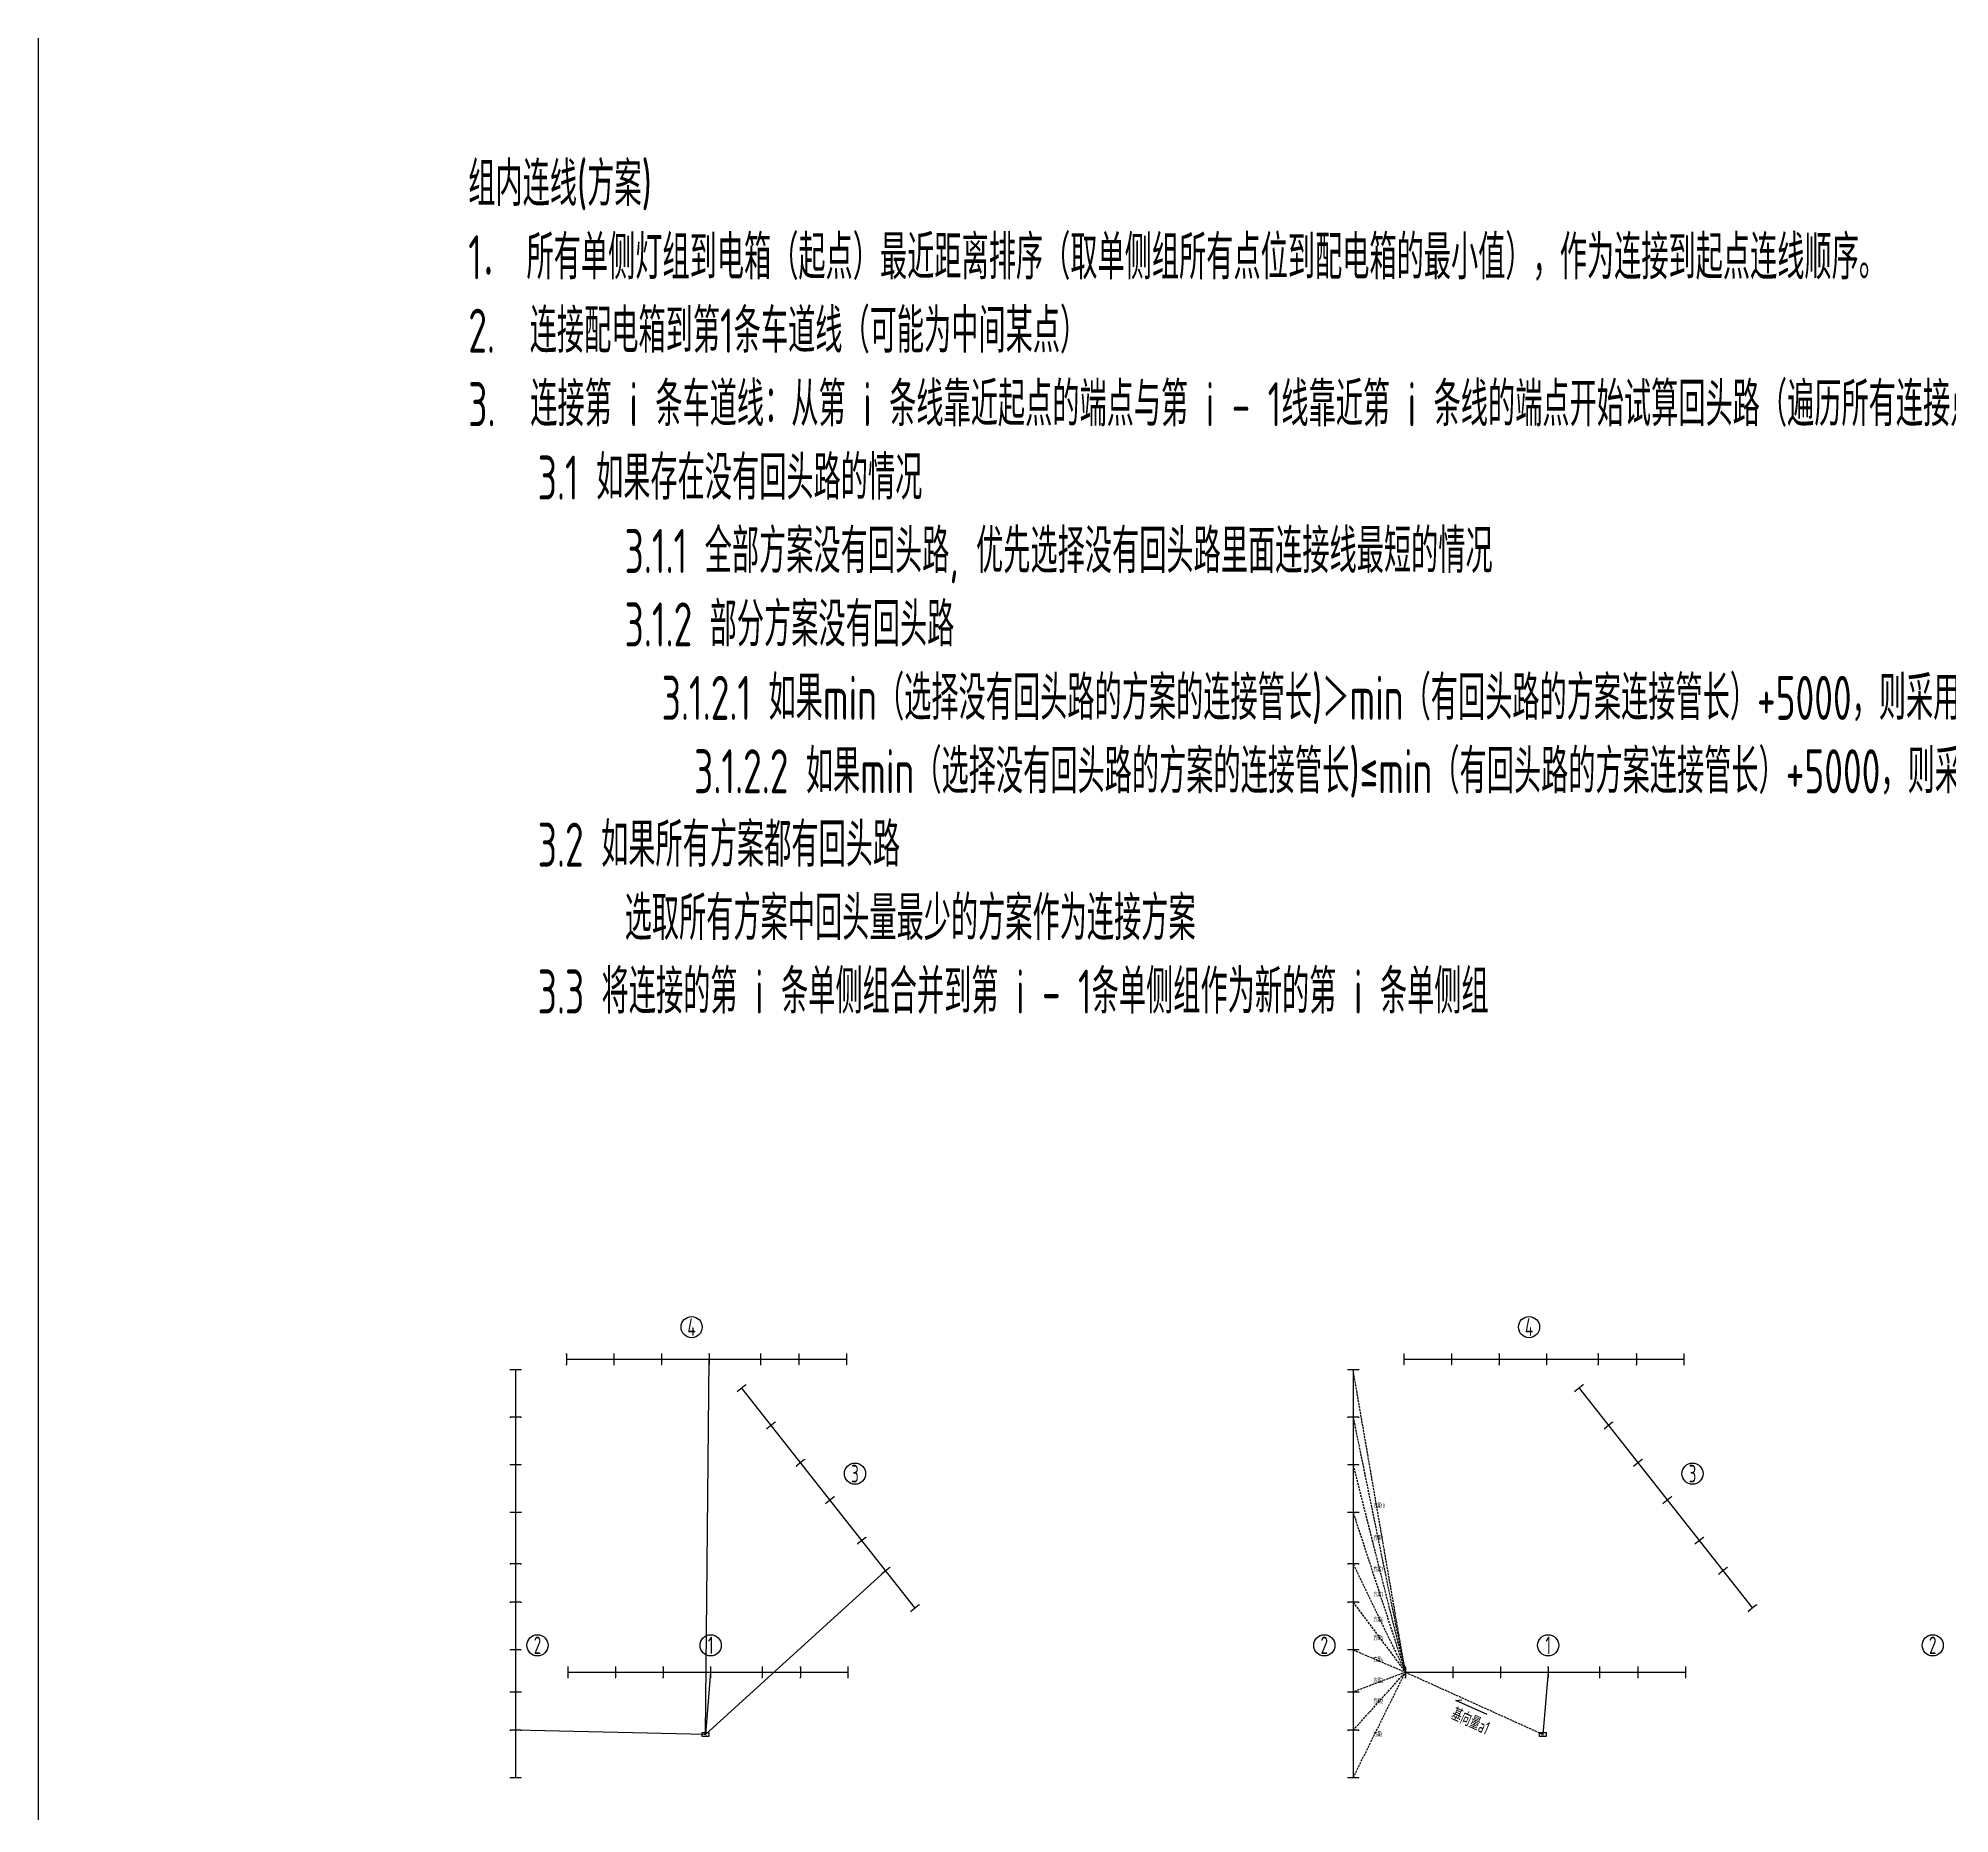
# Model space of a CAD drawing. Header units: millimetres. Extents: x -691095 to 2797013, y -349436 to 2050109.
# Drawn here: x 1121182 to 1338236, y 973531 to 1175089 of the extents above; entities that cross this region are included whole.
import ezdxf
from ezdxf.enums import TextEntityAlignment as Align

# ---------------------------------------------------------------- set-up
doc = ezdxf.new("R2010")
doc.units = ezdxf.units.MM
doc.header["$LTSCALE"] = 1000
doc.linetypes.add('DASH', pattern=[0.35, 0.25, -0.1])
for name, color, linetype in [('E-LITE-LITE', 3, 'Continuous'), ('E-LITE-WIRE', 4, 'Continuous'), ('E-POWR-EQPM', 3, 'Continuous'), ('E-UNIV-EL', 140, 'Continuous')]:
    doc.layers.add(name, color=color, linetype=linetype)
doc.layers.add('注释', color=3, linetype='Continuous', plot=False)
doc.styles.add('TH-STYLE3', font='tssdeng.shx', dxfattribs={"width": 0.65, "bigfont": 'tssdchn.shx'})

# ---------------------------------------------------------------- blocks, each defined once
blk = doc.blocks.new('E-BL001-1')
for p, q in [((-6, -0.5), (-6, 0.5)), ((-6, 0), (6, 0)), ((6, -0.5), (6, 0.5))]:
    blk.add_line(p, q)
blk = doc.blocks.new('E-BDB001')
blk.add_lwpolyline([(-2.5, -1.5), (-2.5, 1.5), (2.5, 1.5), (2.5, -1.5)], close=True)
at = {"layer": 'E-UNIV-EL', "style": 'TH-STYLE3', "width": 0.7}
blk.add_attdef('BOX', text='', height=2, dxfattribs=at).set_placement((0, 0), align=Align.MIDDLE)

msp = doc.modelspace()

# ---------------------------------------------------------------- linework, layer by layer
at = {"layer": 'E-LITE-WIRE'}
for p, q in [((1181154.20903, 1025144.29184), (1212954.20903, 1025144.29184, 0.00407)), ((1181154.20903, 1025144.29184), (1212954.20903, 1025144.29184, 0.00407)), ((1276251.54069, 1025144.29184), (1308051.54069, 1025144.29184, 0.00407)), ((1276251.54069, 1025144.29184), (1308051.54069, 1025144.29184, 0.00407)), ((1175384.65479, 1023940.15254), (1175384.65479, 992140.15254, 0.00407)), ((1175384.65479, 1023940.15254), (1175384.65479, 977602.86194, 0.00593)), ((1270481.98645, 1023940.15254), (1270481.98645, 992140.15254, 0.00407)), ((1270481.98645, 1023940.15254), (1270481.98645, 977602.86194, 0.00593)), ((1201044.25382, 1021843.58497), (1220735.00831, 996873.3189, 0.00407)), ((1201044.25382, 1021843.58497), (1220735.00831, 996873.3189, 0.00407)), ((1296141.58548, 1021843.58497), (1315832.33997, 996873.3189, 0.00407)), ((1296141.58548, 1021843.58497), (1315832.33997, 996873.3189, 0.00407)), ((1181329.41052, 989601.46775), (1213129.41052, 989601.46775, 0.00407)), ((1181329.41052, 989601.46775), (1213129.41052, 989601.46775, 0.00407)), ((1276426.74218, 989601.46775), (1308226.74218, 989601.46775, 0.00407)), ((1276426.74218, 989601.46775), (1308226.74218, 989601.46775, 0.00407))]:
    msp.add_line(p, q, dxfattribs=at)
at = {"layer": 'E-LITE-WIRE', "color": 15}
for p, q in [((1196941.69197, 982542.43642), (1197354.09284, 1025146.12095)), ((1196941.69197, 982542.43642), (1217392.6596, 1001114.77659)), ((1197529.29433, 989601.46775), (1196941.69197, 982542.43642)), ((1292626.62599, 989601.46775), (1292039.02363, 982542.43642)), ((1196941.69197, 982542.43642), (1175384.65479, 983002.86194))]:
    msp.add_line(p, q, dxfattribs=at)
at = {"layer": '注释'}
for p, q in [((1121182.05315, 1175089.45592), (1121182.05315, 908921.67477)), ((1282135.02245, 986394.00867), (1282829.83344, 986462.99364)), ((1285697.53902, 984783.23089), (1282135.02245, 986394.00867))]:
    msp.add_line(p, q, dxfattribs=at)
at = {"layer": '注释', "color": 252, "linetype": 'DASH', "true_color": 0x939598}
for p, q in [((1276426.62599, 989601.23324), (1270483.81556, 1023940.26873)), ((1270483.81556, 1018540.26873), (1276426.62599, 989601.23324)), ((1270481.98645, 1013140.26873), (1276426.74218, 989601.46775)), ((1270483.81556, 1007740.26873), (1276426.62599, 989601.23324)), ((1270483.81556, 1001890.26873), (1276426.74218, 989601.46775)), ((1270481.98645, 997540.26873), (1276426.74218, 989601.46775)), ((1270481.98645, 992140.15254, 0.00407), (1276426.74218, 989601.46775)), ((1270481.98645, 977602.86194), (1276426.74218, 989601.46775)), ((1270483.81556, 983002.86194), (1276426.62599, 989601.23324)), ((1276426.62599, 989601.23324), (1270483.81556, 987352.86193)), ((1276426.74218, 989601.46775), (1292039.02363, 982542.43642))]:
    msp.add_line(p, q, dxfattribs=at)
at = {"layer": '注释'}
for centre in [(1195368.90877, 1028776.33295), (1290466.24043, 1028776.33295), (1213924.56498, 1012137.57765), (1309021.89664, 1012137.57765), (1177866.54277, 992653.10348), (1197536.95372, 992653.10348), (1267216.76405, 992653.10348), (1292634.28538, 992653.10348), (1336301.99546, 992653.10348)]:
    msp.add_circle(centre, 1200, dxfattribs=at)

# ---------------------------------------------------------------- block references
at = {"layer": 'E-LITE-LITE', "xscale": 100, "yscale": 100, "zscale": 100}
for p, rotation in [((1181154.09285, 1025146.12095), 270), ((1181154.09285, 1025146.12095), 270), ((1186554.09285, 1025146.12095), 270), ((1186554.09285, 1025146.12095), 270), ((1191954.09285, 1025146.12095), 270), ((1191954.09285, 1025146.12095), 270), ((1197354.09284, 1025146.12095), 270), ((1197354.09284, 1025146.12095), 270), ((1203204.09285, 1025146.12095), 270), ((1203204.09285, 1025146.12095), 270), ((1207554.09284, 1025146.12095), 270), ((1207554.09284, 1025146.12095), 270), ((1212954.09284, 1025146.12095), 270), ((1212954.09284, 1025146.12095), 270), ((1276251.42451, 1025146.12095), 270), ((1276251.42451, 1025146.12095), 270), ((1281651.42451, 1025146.12095), 270), ((1281651.42451, 1025146.12095), 270), ((1287051.42451, 1025146.12095), 270), ((1287051.42451, 1025146.12095), 270), ((1292451.4245, 1025146.12095), 270), ((1292451.4245, 1025146.12095), 270), ((1298301.42451, 1025146.12095), 270), ((1298301.42451, 1025146.12095), 270), ((1302651.4245, 1025146.12095), 270), ((1302651.4245, 1025146.12095), 270), ((1308051.4245, 1025146.12095), 270), ((1308051.4245, 1025146.12095), 270), ((1175386.4839, 1023940.26873), 180), ((1175386.4839, 1023940.26873), 180), ((1270483.81556, 1023940.26873), 180), ((1270483.81556, 1023940.26873), 180), ((1201045.61815, 1021844.8088), 218.2581839966391), ((1201045.61815, 1021844.8088), 218.2581839966391), ((1296142.94981, 1021844.8088), 218.2581839966391), ((1296142.94981, 1021844.8088), 218.2581839966391), ((1175386.4839, 1018540.26873), 180), ((1175386.4839, 1018540.26873), 180), ((1204389.33117, 1017604.57494), 218.2581839966391), ((1204389.33117, 1017604.57494), 218.2581839966391), ((1270483.81556, 1018540.26873), 180), ((1270483.81556, 1018540.26873), 180), ((1299486.66283, 1017604.57494), 218.2581839966391), ((1299486.66283, 1017604.57494), 218.2581839966391), ((1207733.0442, 1013364.34108), 218.2581839966391), ((1207733.0442, 1013364.34108), 218.2581839966391), ((1302830.37586, 1013364.34108), 218.2581839966391), ((1302830.37586, 1013364.34108), 218.2581839966391), ((1175386.4839, 1013140.26873), 180), ((1175386.4839, 1013140.26873), 180), ((1270483.81556, 1013140.26873), 180), ((1270483.81556, 1013140.26873), 180), ((1211076.75722, 1009124.10722), 218.2581839966391), ((1211076.75722, 1009124.10722), 218.2581839966391), ((1306174.08888, 1009124.10722), 218.2581839966391), ((1306174.08888, 1009124.10722), 218.2581839966391), ((1175386.4839, 1007740.26873), 180), ((1175386.4839, 1007740.26873), 180), ((1270483.81556, 1007740.26873), 180), ((1270483.81556, 1007740.26873), 180), ((1214699.113, 1004530.52053), 218.2581839966391), ((1214699.113, 1004530.52053), 218.2581839966391), ((1309796.44466, 1004530.52053), 218.2581839966391), ((1309796.44466, 1004530.52053), 218.2581839966391), ((1175386.4839, 1001890.26873), 180), ((1175386.4839, 1001890.26873), 180), ((1217392.6596, 1001114.77659), 218.2581839966391), ((1217392.6596, 1001114.77659), 218.2581839966391), ((1270483.81556, 1001890.26873), 180), ((1270483.81556, 1001890.26873), 180), ((1312489.99126, 1001114.77659), 218.2581839966391), ((1312489.99126, 1001114.77659), 218.2581839966391), ((1175386.4839, 997540.26873), 180), ((1175386.4839, 997540.26873), 180), ((1220736.37263, 996874.54273), 218.2581839966391), ((1220736.37263, 996874.54273), 218.2581839966391), ((1270483.81556, 997540.26873), 180), ((1270483.81556, 997540.26873), 180), ((1315833.70429, 996874.54273), 218.2581839966391), ((1315833.70429, 996874.54273), 218.2581839966391), ((1175386.4839, 992140.26873), 180), ((1175386.4839, 992140.26873), 180), ((1270483.81556, 992140.26873), 180), ((1270483.81556, 992140.26873), 180), ((1181329.29433, 989603.29685), 270), ((1181329.29433, 989603.29685), 270), ((1186729.29433, 989603.29685), 270), ((1186729.29433, 989603.29685), 270), ((1192129.29433, 989603.29685), 270), ((1192129.29433, 989603.29685), 270), ((1197529.29433, 989603.29685), 270), ((1197529.29433, 989603.29685), 270), ((1203379.29433, 989603.29685), 270), ((1203379.29433, 989603.29685), 270), ((1207729.29433, 989603.29685), 270), ((1207729.29433, 989603.29685), 270), ((1213129.29433, 989603.29685), 270), ((1213129.29433, 989603.29685), 270), ((1276426.62599, 989603.29685), 270), ((1276426.62599, 989603.29685), 270), ((1281826.62599, 989603.29685), 270), ((1281826.62599, 989603.29685), 270), ((1287226.62599, 989603.29685), 270), ((1287226.62599, 989603.29685), 270), ((1292626.62599, 989603.29685), 270), ((1292626.62599, 989603.29685), 270), ((1298476.62599, 989603.29685), 270), ((1298476.62599, 989603.29685), 270), ((1302826.62599, 989603.29685), 270), ((1302826.62599, 989603.29685), 270), ((1308226.62599, 989603.29685), 270), ((1308226.62599, 989603.29685), 270), ((1175386.4839, 987352.86193), 180), ((1175386.4839, 987352.86193), 180), ((1270483.81556, 987352.86193), 180), ((1270483.81556, 987352.86193), 180), ((1175386.4839, 983002.86194), 180), ((1175386.4839, 983002.86194), 180), ((1270483.81556, 983002.86194), 180), ((1270483.81556, 983002.86194), 180), ((1175386.4839, 977602.86194), 180), ((1175386.4839, 977602.86194), 180), ((1270483.81556, 977602.86194), 180), ((1270483.81556, 977602.86194), 180)]:
    msp.add_blockref('E-BL001-1', p, dxfattribs=dict(at, rotation=rotation))
at = {"layer": 'E-POWR-EQPM', "xscale": 150, "yscale": 150, "zscale": 150}
for p in [(1196941.69197, 982542.43642), (1292039.02363, 982542.43642)]:
    msp.add_blockref('E-BDB001', p, dxfattribs=at).add_auto_attribs({'BOX': 'AL'})

# ---------------------------------------------------------------- texts
at = {"layer": '注释', "style": 'TH-STYLE3', "width": 0.65}
for s, p in [('4', (1195368.90877, 1028776.33295)), ('4', (1290466.24043, 1028776.33295)), ('3', (1213924.56498, 1012137.57765)), ('3', (1309021.89664, 1012137.57765)), ('2', (1177866.54277, 992653.10348)), ('1', (1197536.95372, 992653.10348)), ('2', (1267216.76405, 992653.10348)), ('1', (1292634.28538, 992653.10348)), ('2', (1336301.99546, 992653.10348))]:
    msp.add_text(s, height=2000, dxfattribs=at).set_placement(p, align=Align.MIDDLE_CENTER)
for s, p in [('方案10', (1272802.17542, 1008257.07113)), ('方案9', (1272802.17542, 1004574.72804)), ('方案7', (1272802.17542, 1001016.99496)), ('方案7', (1272802.17542, 998167.56081)), ('方案6', (1272802.17542, 995322.0326)), ('方案5', (1272802.17542, 993224.39355)), ('方案4', (1272802.17542, 990764.94402)), ('方案3', (1272802.17542, 988387.35713)), ('方案2', (1272802.17542, 986067.34668)), ('方案1', (1272802.17542, 982285.8185))]:
    msp.add_text(s, height=500, dxfattribs=at).set_placement(p)
msp.add_text('基向量a1', height=1500, rotation=335.6700837211, dxfattribs=at).set_placement((1281473.4089, 984316.78287, -0.00407))
at = {"layer": '注释', "insert": (1170012.09798, 1161052.37219), "char_height": 5000, "width": 217944.8440812, "attachment_point": 1, "style": 'TH-STYLE3'}
msp.add_mtext('组内连线(方案)^J1． 所有单侧灯组到电箱（起点）最近距离排序（取单侧组所有点位到配电箱的最小值），作为连接到起点连线顺序。\\P2.  连接配电箱到第1条车道线（可能为中间某点）\\P3.  连接第 i 条车道线：从第 i 条线靠近起点的端点与第 i - 1线靠近第 i 条线的端点开始试算回头路（遍历所有连接点）：\\P    3.1 如果存在没有回头路的情况\\P         3.1.1 全部方案没有回头路, 优先选择没有回头路里面连接线最短的情况\\P         3.1.2 部分方案没有回头路\\P^I 3.1.2.1 如果min（选择没有回头路的方案的连接管长)＞min（有回头路的方案连接管长）+5000，则采用有回头路最短连管方案\\P             3.1.2.2 如果min（选择没有回头路的方案的连接管长)≤min（有回头路的方案连接管长）+5000，则采用无回头路最短连管方案\\P    3.2 如果所有方案都有回头路\\P         选取所有方案中回头量最少的方案作为连接方案\\P    3.3 将连接的第 i 条单侧组合并到第 i - 1条单侧组作为新的第 i 条单侧组\\P         ', dxfattribs=at)

doc.saveas('drawing.dxf')
